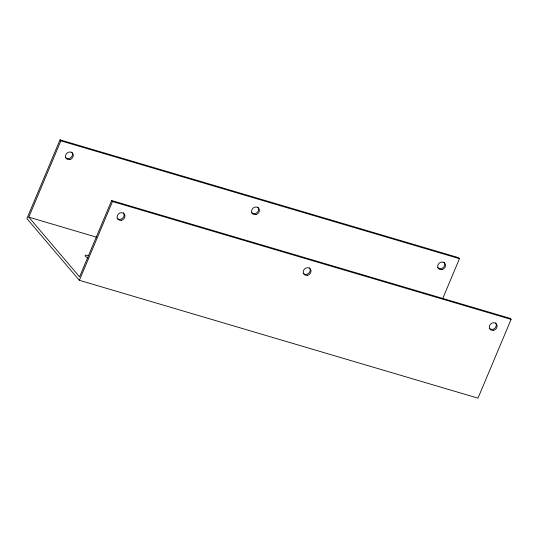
<?xml version="1.0" encoding="UTF-8"?>
<svg xmlns="http://www.w3.org/2000/svg" width="538" height="538" viewBox="0 0 538 538"><rect width="100%" height="100%" fill="white"/><g stroke="black" fill="none" stroke-linecap="round" stroke-linejoin="round"><path stroke-width="0.81" d="M60.014 139.846L26.9 218.61L79.368 280.311L477.986 398.154L511.1 319.39L510.253 318.395L111.635 200.546L79.563 276.855L28.783 217.144L60.855 140.842L60.014 139.846L458.632 257.689L459.472 258.684L442.626 298.765M79.368 280.311L112.482 201.542L111.635 200.546M60.855 140.842L459.472 258.684M112.482 201.542L511.1 319.39M28.783 217.144L96.423 237.144M87.99 258.052A5.494 1.305 22.8 0 1 85.105 255.577A5.494 1.305 22.8 0 1 88.494 255.658M71.709 152.16A4.122 3.625 -40.4 0 1 70.908 157.594A4.122 3.625 -40.4 0 1 65.414 157.493M257.81 207.177A4.122 3.625 -40.4 0 1 257.009 212.611A4.122 3.625 -40.4 0 1 251.515 212.51M443.911 262.194A4.122 3.625 -40.4 0 1 443.11 267.628A4.122 3.625 -40.4 0 1 437.623 267.527M495.538 322.901A4.122 3.625 -40.4 0 1 494.731 328.335A4.122 3.625 -40.4 0 1 489.244 328.227M309.431 267.884A4.122 3.625 -40.4 0 1 308.63 273.317A4.122 3.625 -40.4 0 1 303.143 273.21M123.33 212.866A4.122 3.625 -40.4 0 1 122.529 218.3A4.122 3.625 -40.4 0 1 117.042 218.193M493.696 330.292A4.122 3.625 -40.4 0 0 496.379 323.896A4.122 3.625 -40.4 0 0 489.634 325.497A4.122 3.625 -40.4 0 0 493.696 330.292M307.595 275.274A4.122 3.625 -40.4 0 0 310.278 268.879A4.122 3.625 -40.4 0 0 303.533 270.479A4.122 3.625 -40.4 0 0 307.595 275.274M121.487 220.257A4.122 3.625 -40.4 0 0 124.177 213.862A4.122 3.625 -40.4 0 0 117.432 215.462A4.122 3.625 -40.4 0 0 121.487 220.257M69.866 159.551A4.122 3.625 -40.4 0 0 72.556 153.155A4.122 3.625 -40.4 0 0 65.804 154.756A4.122 3.625 -40.4 0 0 69.866 159.551M255.967 214.568A4.122 3.625 -40.4 0 0 258.657 208.172A4.122 3.625 -40.4 0 0 251.905 209.773A4.122 3.625 -40.4 0 0 255.967 214.568M442.068 269.585A4.122 3.625 -40.4 0 0 444.758 263.19A4.122 3.625 -40.4 0 0 438.006 264.79A4.122 3.625 -40.4 0 0 442.068 269.585"/></g></svg>
